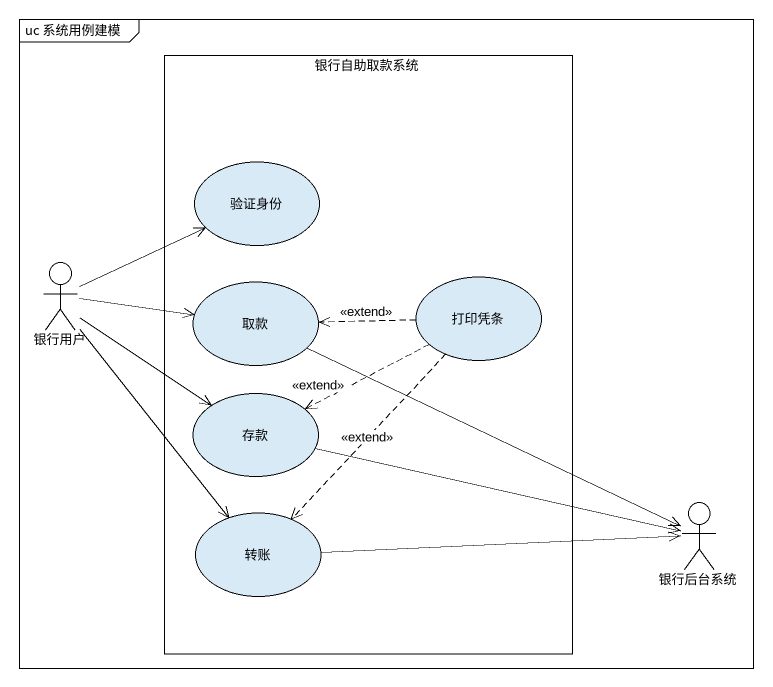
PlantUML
@startuml
mainframe uc 系统用例建模
rectangle 银行自助取款系统 {
  usecase 验证身份
  usecase 取款
  usecase 打印凭条
  usecase 存款
  usecase 转账
}
actor 银行用户
actor 银行后台系统
银行用户 -right-> 验证身份
银行用户 -right-> 取款
银行用户 --> 存款
银行用户 --> 转账
取款 -right-> 银行后台系统
打印凭条 .left.> 取款 : <<extend>>
打印凭条 .left.> 存款 : <<extend>>
打印凭条 ..> 转账 : <<extend>>
存款 -right-> 银行后台系统
转账 -right-> 银行后台系统
@enduml
